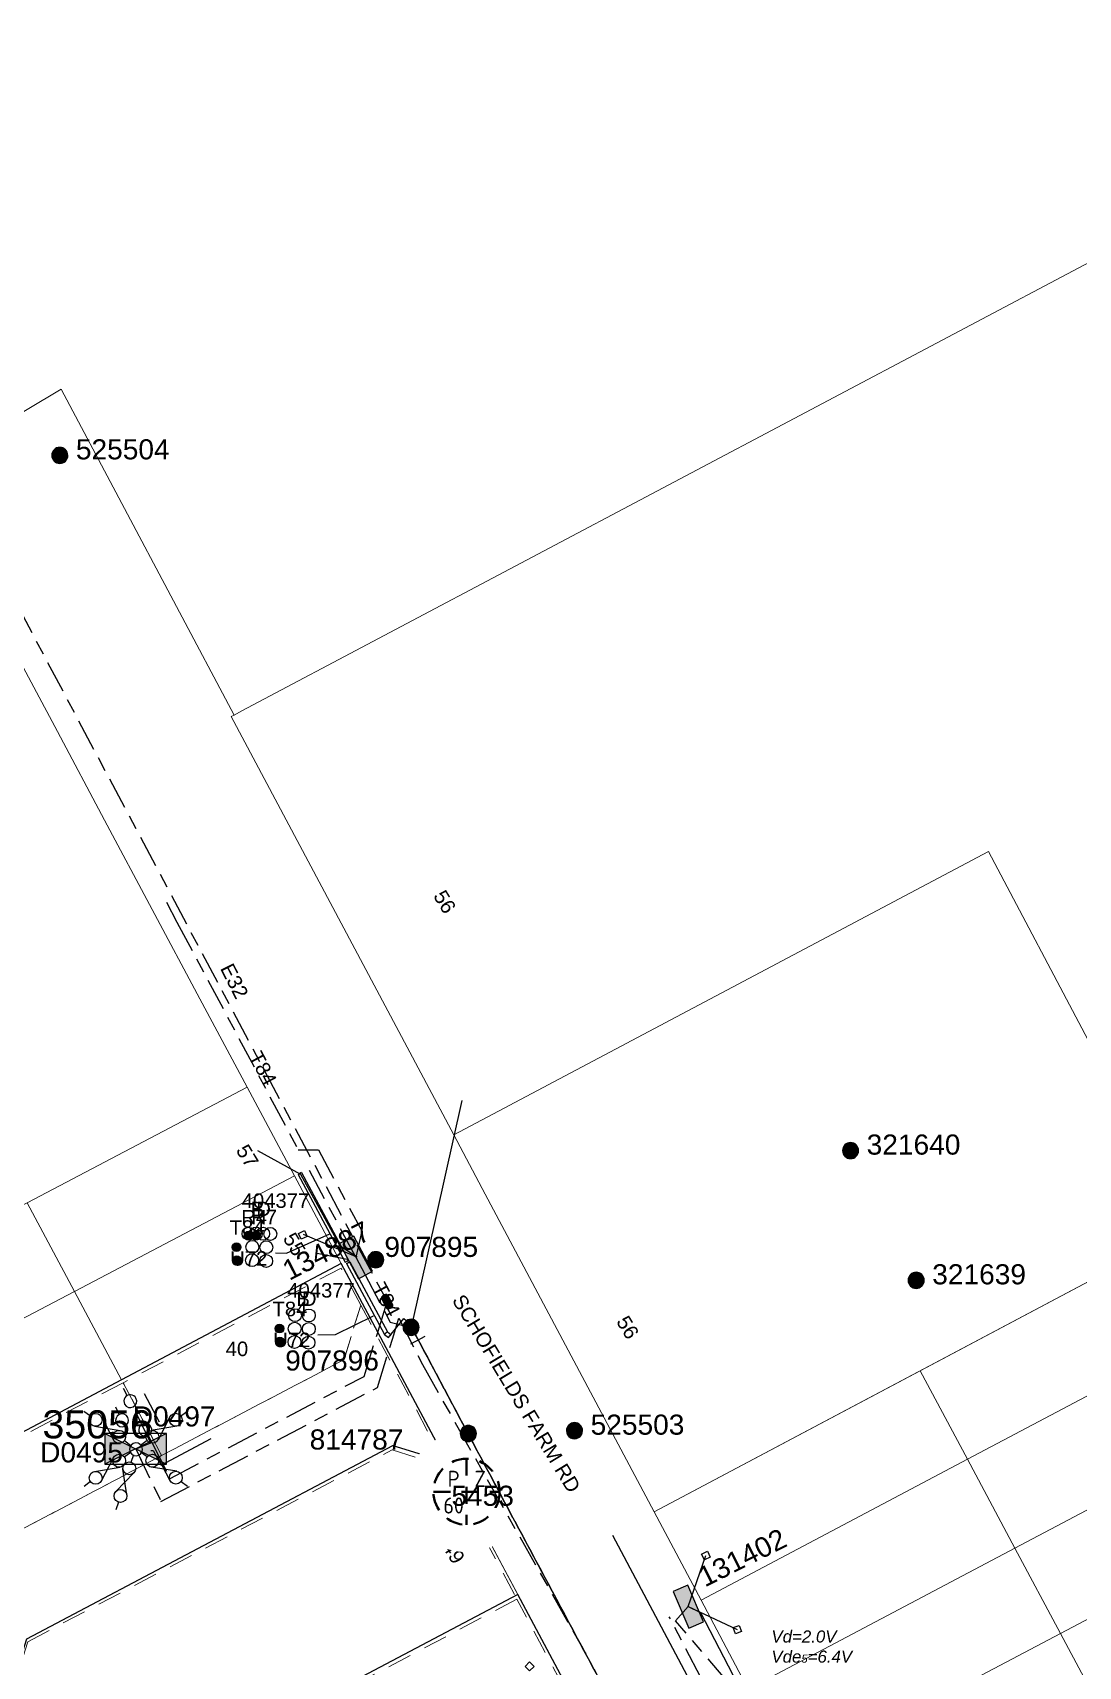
# Model space of a CAD drawing. Header units: metres. Extents: x 303173 to 305738, y 6269065 to 6269981.
# Drawn here: x 303571.1 to 303701, y 6269777.6 to 6269980.7 of the extents above; entities that cross this region are included whole.
import ezdxf
from ezdxf.enums import TextEntityAlignment as Align

# ---------------------------------------------------------------- set-up
doc = ezdxf.new("R2010")
doc.units = ezdxf.units.M
for name, pattern in [('Cable Exist OH', [1, 1, 0]), ('Cable Exist UG', [8.2, 4, -1.2, 1.8, -1.2]), ('Dash', [5, 3, -2])]:
    doc.linetypes.add(name, pattern=pattern)
doc.layers.add('_User kerb', color=7, linetype='Continuous', transparency=0.4)
for name, color, linetype, lineweight, transparency in [('Cadastre Developer_SP_EXT', 7, 'Continuous', 5, 0.7), ('Cadastre Land Parcels_SP_EXT', 7, 'Continuous', 5, 0.7), ('Cadastre Roads_SP_EXT', 7, 'Continuous', 5, 0.7)]:
    doc.layers.add(name, color=color, linetype=linetype, lineweight=lineweight, transparency=transparency)
for name, color, linetype in [('Duct_SP_EXT', 7, 'Continuous'), ('Equip_HV_EXT', 7, 'Continuous'), ('Equip_LV_EXT', 7, 'Continuous'), ('Equip_SL_EXT', 7, 'Continuous'), ('Mains_HV_EXT', 7, 'Continuous'), ('Mains_LV_EXT', 7, 'Continuous'), ('Mains_LV_SL_EXT', 7, 'Continuous'), ('Mains_SL_EXT', 7, 'Continuous'), ('Notes_LV_MISC', 7, 'Continuous'), ('Services_SP_EXT', 7, 'Continuous'), ('Sub_SP_EXT', 7, 'Continuous'), ('SupportsOH_SP_TR_HV_LV_SL_EXT', 7, 'Continuous'), ('SupportsUG_SP_LV_EXT', 7, 'Continuous'), ('Trench_SP_EXT', 7, 'Continuous')]:
    doc.layers.add(name, color=color, linetype=linetype)
doc.layers.add('Features_HIDE', color=7, linetype='Continuous', plot=False)
doc.styles.add('iecARIAL', font='arial.ttf', dxfattribs={"height": 2})
doc.styles.add('IESYMBOL1', font='isocp.shx')
doc.styles.add('POLE_LABEL', font='arial.ttf')
doc.styles.add('SLCP_LABEL', font='arial.ttf', dxfattribs={"height": 3.5})
doc.styles.get("Standard").update_dxf_attribs({"font": 'arial.ttf'})
doc.styles.add('SWITCH_LABEL', font='arial.ttf', dxfattribs={"height": 2.5})
doc.linetypes.add('Cable E UG', pattern='A,6,-0.5,["E",Standard,S=1.7,R=0,X=0.5,Y=-1],-2.9', length=9.4)

# ---------------------------------------------------------------- blocks, each defined once
blk = doc.blocks.new('SUB_PADMOUNT_EXT')
for points in [[(0, 0), (-3.84, 1.92), (-3.84, -1.92)], [(0, 0), (3.84, 1.92), (3.84, -1.92)]]:
    blk.add_hatch(color=256).paths.add_polyline_path(points)
for p, q in [((3.84, 1.92), (-3.84, -1.92)), ((-3.84, 1.92), (3.84, -1.92))]:
    blk.add_line(p, q)
blk.add_lwpolyline([(-3.84, -1.92), (3.84, -1.92), (3.84, 1.92), (-3.84, 1.92)], close=True)
for tag, height, flags, p in [('ASSET_NUM', 3.5, 8, (2, 2)), ('STREET_CODE', 0.2, 9, (1.5, 0)), ('CONSTRUCTED_VOLTAGE', 0.2, 9, (1.5, -0.2)), ('OPERATING_VOLTAGE', 0.2, 9, (1.5, -0.6)), ('ORIENTATION', 0.2, 9, (1.5, -0.8)), ('OWNED_BY', 0.2, 9, (1.5, -1)), ('OPERATED_BY', 0.2, 9, (1.5, -1.2)), ('SECONDARY_VOLTAGE', 0.2, 9, (1.5, -1.6)), ('STATE', 0.2, 9, (1.5, -1.8)), ('NO_PHASES', 0.2, 9, (1.5, -0.4)), ('MAINTAINED_BY', 0.2, 9, (1.5, -1.4)), ('PARENT', 0.2, 9, (1.5, -2)), ('SUBSTATION_TYPE', 0.2, 9, (1.5, -2.2)), ('STREETNAME', 0.2, 9, (1.5, -3)), ('SUBURB', 0.2, 9, (1.5, -3.2)), ('Z', 0.2, 1, (1.5, -3.6)), ('USAGE', 0.2, 9, (1.5, -2.4)), ('LEGEND', 0.2, 9, (1.5, -2.6)), ('LOCATION', 0.2, 9, (1.5, -2.8)), ('NOTES', 0.2, 9, (1.5, -3.4))]:
    blk.add_attdef(tag, text='', height=height, dxfattribs=dict(flags=flags)).set_placement(p, align=Align.MIDDLE_LEFT)
blk = doc.blocks.new('PILLAR_EXT')
blk.add_hatch(color=256).paths.add_polyline_path([(-2.475, 0.99), (-2.475, -0.99), (2.475, -0.99), (2.475, 0.99)])
blk.add_lwpolyline([(-2.475, -0.99), (2.475, -0.99), (2.475, 0.99), (-2.475, 0.99)], close=True)
at = {"style": 'iecARIAL', "flags": 8}
blk.add_attdef('ASSET_NUM', (1.5, 3.5), '', height=2.5, dxfattribs=at)
for tag, p, flags in [('OWNED_BY', (0, -0.2), 9), ('STATE', (0, -0.4), 9), ('SUPPORT_TYPE', (0, -0.6), 9), ('STREETNAME', (0, -1.8), 9), ('SUBURB', (0, -2), 1), ('USAGE', (0, -0.8), 9), ('LEGEND', (0, -1), 9), ('LOCATION', (0, -1.2), 9), ('NOTES', (0, -1.4), 9), ('PARENT', (0, -1.6), 9)]:
    blk.add_attdef(tag, p, '', height=0.2, dxfattribs=dict(flags=flags))
blk = doc.blocks.new('DUCT_EXT')
blk.add_circle((0, 0.8), 0.8)
at = {"flags": 1}
blk.add_attdef('Z', (0, 0), '', height=0.2, dxfattribs=at)
at = {"flags": 9}
for tag, p in [('DUCT_CODE', (0, 0)), ('XSECT_TYPE', (0, -0.2)), ('STATE', (0, -0.6)), ('FB_REFERENCE', (0, -0.4)), ('NOTES', (0, -0.8))]:
    blk.add_attdef(tag, text='', height=0.2, dxfattribs=at).set_placement(p, align=Align.MIDDLE_LEFT)
blk = doc.blocks.new('CCP_EXT')
at = {"flags": 9}
for tag, p in [('STATE', (0, -1.8)), ('NOTES', (0, -2))]:
    blk.add_attdef(tag, text='', height=0.2, dxfattribs=at).set_placement(p, align=Align.MIDDLE_LEFT)
blk.add_wipeout([(0, 0.57), (0.57, 0), (0, -0.57), (-0.57, 0)])
blk.add_lwpolyline([(-0.57, 0), (0, 0.57), (0.57, 0), (0, -0.57), (-0.57, 0)])
at = {"flags": 1}
blk.add_attdef('Z', (0, 0), '', height=0.2, dxfattribs=at)
at = {"flags": 9}
for tag, p in [('CCP_TYPE', (0, 0)), ('CONSTRUCTED_VOLTAGE', (0, -0.2)), ('OPERATING_VOLTAGE', (0, -0.6)), ('ORIENTATION', (0, -0.8)), ('OWNED_BY', (0, -1)), ('NO_PHASES', (0, -0.4)), ('USAGE', (0, -1.2)), ('LEGEND', (0, -1.4)), ('LIFE_SUPPORT', (0, -1.6))]:
    blk.add_attdef(tag, text='', height=0.2, dxfattribs=at).set_placement(p, align=Align.MIDDLE_LEFT)
blk = doc.blocks.new('HV_STJ_EXT')
h = blk.add_hatch(color=256)
edge = h.paths.add_edge_path()
edge.add_ellipse((-0.59, 0.13), major_axis=(0.226, 0.226), ratio=1, start_angle=45, end_angle=135)
edge.add_line((-0.91, 0.13), (-0.91, -0.13))
edge.add_ellipse((-0.59, -0.13), major_axis=(0.226, 0.226), ratio=1, start_angle=135, end_angle=225)
edge.add_line((-0.59, -0.45), (0.59, -0.45))
edge.add_ellipse((0.59, -0.13), major_axis=(-0.226, 0.226), ratio=1, start_angle=135, end_angle=225)
edge.add_line((0.91, -0.13), (0.91, 0.13))
edge.add_ellipse((0.59, 0.13), major_axis=(-0.226, 0.226), ratio=1, start_angle=225, end_angle=315)
edge.add_line((0.59, 0.45), (-0.59, 0.45))
blk.add_lwpolyline([(-0.91, 0.13), (-0.91, -0.13, 0.414214), (-0.59, -0.45), (0.59, -0.45, 0.414214), (0.91, -0.13), (0.91, 0.13, 0.414214), (0.59, 0.45), (-0.59, 0.45, 0.414214)], format="xyb", close=True)
for tag, flags, p in [('ORIENTATION', 9, (1.5, 0)), ('Z', 1, (1.5, -0.8)), ('USAGE', 9, (1.5, -0.2)), ('LEGEND', 9, (1.5, -0.4)), ('NOTES', 9, (1.5, -0.6))]:
    blk.add_attdef(tag, text='', height=0.2, dxfattribs=dict(flags=flags)).set_placement(p, align=Align.MIDDLE_LEFT)
blk = doc.blocks.new('LV_UG_DFUSE_CLOSED_EXT')
for points in [[(1, 0), (0, 0)], [(5.04, 0.73), (2.16, -0.72)], [(5.05, -0.71), (2.16, 0.72)], [(6.2, 0.01), (7.2, 0.01)]]:
    blk.add_lwpolyline(points)
for centre in [(1.8, 0), (5.4, 0.01)]:
    blk.add_circle(centre, 0.8)
at = {"flags": 9}
for tag, p in [('ACTUAL_STATUS', (0, 0)), ('CONSTRUCTED_VOLTAGE', (0, -0.2)), ('OPERATING_VOLTAGE', (0, -0.6)), ('ORIENTATION', (0, -0.8)), ('STATE', (0, -1)), ('SWITCH_TYPE', (0, -1.2)), ('NO_PHASES', (0, -0.4)), ('USAGE', (0, -1.4)), ('NOTES', (0, -1.6))]:
    blk.add_attdef(tag, text='', height=0.2, dxfattribs=at).set_placement(p, align=Align.MIDDLE_LEFT)
at = {"flags": 1}
blk.add_attdef('Z', (0, 0), '', height=0.2, dxfattribs=at)
blk = doc.blocks.new('SWG_HOLEC_SU_EXT')
blk.add_line((1.8, -2), (5.8, -2))
for points in [[(1, 0), (0, 0)], [(6.6, 0), (7.6, 0)]]:
    blk.add_lwpolyline(points)
for points in [[(1.8, -0.8, 1), (1.8, 0.8, 1)], [(5.8, -0.8, 1), (5.8, 0.8, 1)]]:
    blk.add_lwpolyline(points, format="xyb", close=True)
at = {"style": 'SWITCH_LABEL', "flags": 8}
blk.add_attdef('ASSET_NUM', text='', height=2.5, rotation=179.9544, dxfattribs=at).set_placement((-2.4, 0), align=Align.MIDDLE_LEFT)
at = {"flags": 1}
blk.add_attdef('Z', (0, 0), '', height=0.2, dxfattribs=at)
at = {"flags": 9}
for tag, p in [('ACTUAL_STATUS', (0, -0.4)), ('CONSTRUCTED_VOLTAGE', (0, -0.6)), ('OPERATING_VOLTAGE', (0, -1)), ('ORIENTATION', (0, -1.2)), ('OWNED_BY', (0, -1.4)), ('STATE', (0, -1.8)), ('SWITCH_TYPE', (0, -2)), ('NO_PHASES', (0, -0.8)), ('PARENT', (0, -1.6)), ('STREETNAME', (0, -2.6)), ('SUBURB', (0, -2.8)), ('USAGE', (0, -2.2)), ('LOCATION', (0, -2.4)), ('NOTES', (0, -3))]:
    blk.add_attdef(tag, text='', height=0.2, dxfattribs=at).set_placement(p, align=Align.MIDDLE_LEFT)
at = {"style": 'SWITCH_LABEL', "flags": 9}
blk.add_attdef('STREET_CODE', text='', height=0.2, dxfattribs=at).set_placement((0, -0.2), align=Align.MIDDLE_LEFT)
blk = doc.blocks.new('End Shackle_EXT')
at = {"flags": 9}
for tag, p in [('USAGE', (0, -1.4)), ('NOTES', (0, -1.6))]:
    blk.add_attdef(tag, text='', height=0.2, dxfattribs=at).set_placement(p, align=Align.MIDDLE_LEFT)
blk.add_wipeout([(0, 0.25), (1.81, 0.25), (1.82, -0.25), (0, -0.25)])
blk.add_line((1.81, -1), (1.81, 1))
at = {"flags": 1}
blk.add_attdef('Z', (0, 0), '', height=0.2, dxfattribs=at)
at = {"flags": 9}
for tag, p in [('CONNECTOR_TYPE', (0, 0)), ('CONSTRUCTED_VOLTAGE', (0, -0.2)), ('OPERATING_VOLTAGE', (0, -0.6)), ('ORIENTATION', (0, -0.8)), ('OWNED_BY', (0, -1)), ('STATE', (0, -1.2)), ('NO_PHASES', (0, -0.4))]:
    blk.add_attdef(tag, text='', height=0.2, dxfattribs=at).set_placement(p, align=Align.MIDDLE_LEFT)
blk = doc.blocks.new('CABLE_LARGE_EXT')
h = blk.add_hatch(color=256)
edge = h.paths.add_edge_path()
edge.add_arc((0, 0.55), 0.55, 0, 360)
blk.add_circle((0, 0.55), 0.55)
at = {"flags": 1}
blk.add_attdef('Z', (0, 0), '', height=0.2, dxfattribs=at)
at = {"flags": 9}
for tag, p in [('COND_CODE', (0, 0)), ('STATE', (0, -0.4)), ('XSECT_SIZE', (0, -0.6)), ('FB_REFERENCE', (0, -0.2)), ('NOTES', (0, -0.8))]:
    blk.add_attdef(tag, text='', height=0.2, dxfattribs=at).set_placement(p, align=Align.MIDDLE_LEFT)
blk = doc.blocks.new('SLCP_ZELL_EXT')
blk.add_wipeout([(-0.24, 7.5), (-0.71, 7.47), (-1.17, 7.41), (-1.64, 7.32), (-2.09, 7.21), (-2.54, 7.06), (-2.98, 6.89), (-3.41, 6.69), (-3.82, 6.46), (-4.22, 6.21), (-4.6, 5.93), (-4.96, 5.63), (-5.31, 5.31), (-5.63, 4.96), (-5.93, 4.6), (-6.21, 4.22), (-6.46, 3.82), (-6.69, 3.41), (-6.89, 2.98), (-7.06, 2.54), (-7.21, 2.09), (-7.32, 1.64), (-7.41, 1.17), (-7.47, 0.71), (-7.5, 0.24), (-7.5, -0.24), (-7.47, -0.71), (-7.41, -1.17), (-7.32, -1.64), (-7.21, -2.09), (-7.06, -2.54), (-6.89, -2.98), (-6.69, -3.41), (-6.46, -3.82), (-6.21, -4.22), (-5.93, -4.6), (-5.63, -4.96), (-5.31, -5.31), (-4.96, -5.63), (-4.6, -5.93), (-4.22, -6.21), (-3.82, -6.46), (-3.41, -6.69), (-2.98, -6.89), (-2.54, -7.06), (-2.09, -7.21), (-1.64, -7.32), (-1.17, -7.41), (-0.71, -7.47), (-0.24, -7.5), (0.24, -7.5), (0.71, -7.47), (1.17, -7.41), (1.64, -7.32), (2.09, -7.21), (2.54, -7.06), (2.98, -6.89), (3.41, -6.69), (3.82, -6.46), (4.22, -6.21), (4.6, -5.93), (4.96, -5.63), (5.31, -5.31), (5.63, -4.96), (5.93, -4.6), (6.21, -4.22), (6.46, -3.82), (6.69, -3.41), (6.89, -2.98), (7.06, -2.54), (7.21, -2.09), (7.32, -1.64), (7.41, -1.17), (7.47, -0.71), (7.5, -0.24), (7.5, 0.24), (7.47, 0.71), (7.41, 1.17), (7.32, 1.64), (7.21, 2.09), (7.06, 2.54), (6.89, 2.98), (6.69, 3.41), (6.46, 3.82), (6.21, 4.22), (5.93, 4.6), (5.63, 4.96), (5.31, 5.31), (4.96, 5.63), (4.6, 5.93), (4.22, 6.21), (3.82, 6.46), (3.41, 6.69), (2.98, 6.89), (2.54, 7.06), (2.09, 7.21), (1.64, 7.32), (1.17, 7.41), (0.71, 7.47), (0.24, 7.5)])
at = {"linetype": 'Dash', "lineweight": 40, "ltscale": 0.7}
for p, q in [((0, 4.11), (0, -4.11)), ((-4.11, 0), (4.11, 0))]:
    blk.add_line(p, q, dxfattribs=at)
blk.add_circle((0, 0), 4.11, dxfattribs=at)
at = {"lineweight": 40, "style": 'IESYMBOL1'}
for s, p in [('P', (-1.6, 0)), ('Z', (1.7, 0)), ('60', (-1.61, -3.31))]:
    blk.add_text(s, height=2, dxfattribs=at).set_placement(p, align=Align.BOTTOM_CENTER)
at = {"style": 'SLCP_LABEL'}
for tag, height, flags, p in [('ASSET_NUM', 2.5, 8, (2, 2)), ('STREET_CODE', 0.2, 9, (0, -0.2))]:
    blk.add_attdef(tag, text='', height=height, dxfattribs=dict(at, flags=flags)).set_placement(p, align=Align.MIDDLE_LEFT)
at = {"flags": 1}
blk.add_attdef('Z', (0, 0), '', height=0.2, dxfattribs=at)
at = {"flags": 9}
for tag, p in [('CONSTRUCTED_VOLTAGE', (0, -0.4)), ('CONTROL_TYPE', (0, -0.6)), ('OPERATING_VOLTAGE', (0, -1)), ('ORIENTATION', (0, -1.2)), ('OWNED_BY', (0, -1.4)), ('STATE', (0, -2)), ('NO_PHASES', (0, -0.8)), ('USAGE', (0, -1.6)), ('LOCATION', (0, -1.8)), ('NOTES', (0, -2.2))]:
    blk.add_attdef(tag, text='', height=0.2, dxfattribs=at).set_placement(p, align=Align.MIDDLE_LEFT)
blk = doc.blocks.new('POLE_EXT')
blk.add_hatch(color=256).paths.add_polyline_path([(-1, 0, 1), (1, 0, 1)])
blk.add_lwpolyline([(-1, 0, 1), (1, 0, 1)], format="xyb", close=True)
for tag, height, flags, p in [('pNumber', 2.5, 8, (-17.84, 2.07)), ('OWNED_BY', 0.2, 9, (1.35, -0.4)), ('SPECIAL_USE', 0.2, 9, (1.35, -0.8)), ('STATE', 0.2, 9, (1.35, -1)), ('cLV', 0.2, 9, (1.35, -1.4)), ('hDepth', 0.2, 9, (1.35, -1.6)), ('hDia', 0.2, 9, (1.35, -1.8)), ('cHV', 0.2, 9, (1.35, -2)), ('PARENT', 0.2, 9, (1.35, -0.6)), ('USAGE', 0.2, 9, (1.35, -1.2)), ('cLinedev', 0.2, 9, (1.35, -3.4)), ('pExisting', 0.2, 9, (1.35, -3.8)), ('LBRACKET', 0.2, 9, (1.35, -2.2)), ('LExisting', 0.2, 9, (1.35, -2.4)), ('LANTNUMBER', 0.2, 9, (1.35, -2.6)), ('LOther', 0.2, 9, (1.35, -2.8)), ('LRemove', 0.2, 9, (1.35, -3)), ('LEGEND', 0.2, 9, (1.35, -3.2)), ('LOCATION', 0.2, 9, (1.35, -3.6)), ('PFNUMBER', 0.2, 9, (1.35, -4)), ('pFooting', 0.2, 9, (1.35, -4.4)), ('pNew', 0.2, 9, (1.35, -4.6)), ('pRelocate', 0.2, 9, (1.35, -5)), ('pRemove', 0.2, 9, (1.35, -5.2)), ('pReplace', 0.2, 9, (1.35, -5.4)), ('pStay', 0.2, 9, (1.35, -5.6)), ('pType', 0.2, 9, (1.35, -5.8)), ('cspan', 0.2, 9, (1.35, -6)), ('NEWPFNUMBER', 0.2, 9, (1.35, -4.2)), ('STREETNAME', 0.2, 9, (1.35, -6.2)), ('SUBURB', 0.2, 9, (1.35, -6.4)), ('OPERATED_BY', 0.2, 9, (1.36, -7.01)), ('NOTES', 0.2, 9, (1.35, -6.6)), ('MAINTAINED_BY', 0.2, 9, (1.36, -6.81))]:
    blk.add_attdef(tag, text='', height=height, dxfattribs=dict(flags=flags)).set_placement(p, align=Align.MIDDLE_LEFT)
at = {"style": 'POLE_LABEL'}
for tag, height, flags, p in [('ASSET_NUM', 2.5, 8, (2, 2)), ('STRUCTURE_PLANT_NUMBER', 0.2, 9, (1.35, 0.03)), ('STREET_CODE', 0.2, 9, (1.35, -0.2))]:
    blk.add_attdef(tag, text='', height=height, dxfattribs=dict(at, flags=flags)).set_placement(p, align=Align.MIDDLE_LEFT)
at = {"flags": 1}
blk.add_attdef('Z', (1.35, -7.33), '', height=0.2, dxfattribs=at)

msp = doc.modelspace()

# ---------------------------------------------------------------- linework, layer by layer
at = {"layer": 'Cadastre Developer_SP_EXT', "linetype": 'Dash'}
for points in [[(303609.76, 6269815.7), (303611.84, 6269822.46), (303609.39, 6269827.09), (303582.32, 6269812.83), (303587.09, 6269803.76), (303609.76, 6269815.7)], [(303568.36, 6269773.88), (303570.44, 6269780.62), (303615.73, 6269804.47), (303622.5, 6269802.39), (303611.84, 6269822.46), (303609.76, 6269815.7), (303587.09, 6269803.76), (303564.46, 6269791.84), (303557.72, 6269793.92), (303568.36, 6269773.88)], [(303587.09, 6269803.76), (303582.32, 6269812.83), (303555.25, 6269798.58), (303557.72, 6269793.92), (303564.46, 6269791.84), (303587.09, 6269803.76)]]:
    msp.add_lwpolyline(points, close=True, dxfattribs=at)
at = {"layer": 'Cadastre Land Parcels_SP_EXT', "linetype": 'Continuous'}
for points in [[(303808.61, 6269881.76), (303774.58, 6269946.2), (303756.29, 6269980.7), (303597.04, 6269896.37), (303596.09, 6269895.85), (303595.74, 6269895.65), (303623.39, 6269843.64), (303689.85, 6269878.9), (303714.65, 6269831.95), (303808.61, 6269881.76)], [(303714.65, 6269831.95), (303689.85, 6269878.9), (303623.39, 6269843.64), (303627.3, 6269836.29), (303648.3, 6269796.78), (303714.65, 6269831.95)], [(303603.59, 6269838.54), (303597.72, 6269849.56), (303570.39, 6269835.2), (303576.25, 6269824.16), (303603.59, 6269838.54)], [(303609.39, 6269827.66), (303603.59, 6269838.54), (303576.25, 6269824.16), (303582.1, 6269813.2), (303609.39, 6269827.66)], [(303576.25, 6269824.16), (303570.39, 6269835.2), (303543.25, 6269820.97), (303549.11, 6269809.94), (303576.25, 6269824.16)], [(303720.45, 6269820.84), (303714.65, 6269831.95), (303681.39, 6269814.32), (303687.27, 6269803.3), (303720.45, 6269820.84)], [(303582.1, 6269813.2), (303576.25, 6269824.16), (303549.11, 6269809.94), (303555.01, 6269798.85), (303582.1, 6269813.2)], [(303726.34, 6269809.8), (303721.67, 6269818.56), (303720.45, 6269820.84), (303687.27, 6269803.3), (303693.15, 6269792.25), (303726.34, 6269809.8)], [(303687.27, 6269803.3), (303681.39, 6269814.32), (303648.3, 6269796.78), (303654.14, 6269785.79), (303687.27, 6269803.3)], [(303731.99, 6269799.19), (303726.34, 6269809.8), (303693.15, 6269792.25), (303698.8, 6269781.65), (303731.99, 6269799.19)], [(303631.35, 6269786.49), (303622.58, 6269802.94), (303615.84, 6269805.03), (303570.33, 6269780.98), (303568.22, 6269774.23), (303575.57, 6269760.39), (303576.26, 6269759.07), (303576.96, 6269757.75), (303631.35, 6269786.49)], [(303693.15, 6269792.25), (303687.27, 6269803.3), (303654.14, 6269785.79), (303660.01, 6269774.74), (303693.15, 6269792.25)], [(303737.87, 6269788.15), (303731.99, 6269799.19), (303698.8, 6269781.65), (303704.68, 6269770.61), (303737.87, 6269788.15)], [(303698.8, 6269781.65), (303693.15, 6269792.25), (303660.01, 6269774.74), (303665.65, 6269764.13), (303698.8, 6269781.65)], [(303704.68, 6269770.61), (303698.8, 6269781.65), (303665.65, 6269764.13), (303671.53, 6269753.08), (303704.68, 6269770.61)]]:
    msp.add_lwpolyline(points, close=True, dxfattribs=at)
at = {"layer": 'Duct_SP_EXT'}
for p, q in [((303604.06, 6269838.72), (303604.27, 6269838.84)), ((303604.48, 6269838.95), (303604.27, 6269838.84)), ((303609.23, 6269829.07), (303609.44, 6269829.18)), ((303609.23, 6269829.07), (303609.91, 6269827.81)), ((303609.65, 6269829.3), (303609.44, 6269829.18)), ((303609.65, 6269829.3), (303610.33, 6269828.04)), ((303609.91, 6269827.81), (303610.12, 6269827.92)), ((303610.06, 6269827.64), (303610.27, 6269827.75)), ((303610.06, 6269827.64), (303614.78, 6269818.83)), ((303610.33, 6269828.04), (303610.12, 6269827.92)), ((303610.48, 6269827.87), (303610.27, 6269827.75)), ((303610.48, 6269827.87), (303615.15, 6269819.15)), ((303614.78, 6269818.83), (303614.96, 6269818.99)), ((303614.78, 6269818.83), (303615.3, 6269818.45)), ((303615.15, 6269819.15), (303614.96, 6269818.99)), ((303615.15, 6269819.15), (303615.58, 6269818.84)), ((303615.3, 6269818.45), (303615.44, 6269818.65)), ((303615.58, 6269818.84), (303615.44, 6269818.65))]:
    msp.add_line(p, q, dxfattribs=at)
for points in [[(303601.24, 6269828.96), (303602.63, 6269828.92), (303607.99, 6269831.32)], [(303606.51, 6269818.79), (303608.71, 6269818.81), (303613.44, 6269821.15)]]:
    msp.add_lwpolyline(points, dxfattribs=at)
at = {"layer": 'Features_HIDE', "linetype": 'Continuous'}
msp.add_lwpolyline([(303609.39, 6269827.66), (303582.1, 6269813.2), (303555.01, 6269798.85), (303540.85, 6269791.34), (303512.6, 6269776.38), (303484.35, 6269761.41), (303470.18, 6269753.9), (303430.83, 6269733.05), (303449.52, 6269698.43), (303482.33, 6269635.59), (303661.49, 6269729.99), (303631.35, 6269786.49), (303576.96, 6269757.75), (303576.26, 6269759.07), (303575.57, 6269760.39), (303568.22, 6269774.23), (303570.33, 6269780.98), (303615.84, 6269805.03), (303622.58, 6269802.94), (303609.39, 6269827.66)], close=True, dxfattribs=at)
at = {"layer": 'Mains_HV_EXT', "linetype": 'Cable Exist UG'}
msp.add_lwpolyline([(303583.87, 6269804.6), (303585.89, 6269805.39), (303588.14, 6269800.92), (303588.14, 6269800.92), (303612.26, 6269813.62), (303613.86, 6269818.82), (303615.12, 6269822.9)], dxfattribs=at)
at = {"layer": 'Mains_HV_EXT', "linetype": 'Cable E UG'}
for points in [[(303589.44, 6269803.87), (303593.25, 6269805.87)], [(303585.73, 6269804.41), (303586.03, 6269804.38), (303587.02, 6269802.59), (303587.02, 6269802.59), (303589.44, 6269803.87)]]:
    msp.add_lwpolyline(points, dxfattribs=at)
at = {"layer": 'Services_SP_EXT'}
msp.add_lwpolyline([(303624.4, 6269847.91), (303618.09, 6269819.71)], dxfattribs=at)
at = {"layer": 'Trench_SP_EXT', "linetype": 'Cable Exist UG'}
for points in [[(303610.13, 6269828.13), (303605.78, 6269829.03)], [(303615.44, 6269818.65), (303617.21, 6269820.82), (303617.49, 6269820.56)]]:
    msp.add_lwpolyline(points, dxfattribs=at)

# ---------------------------------------------------------------- block references
at = {"layer": 'Duct_SP_EXT'}
for name, p in [('DUCT_EXT', (303597.89, 6269830.56)), ('CABLE_LARGE_EXT', (303597.89, 6269830.56)), ('DUCT_EXT', (303598.8, 6269830.57)), ('CABLE_LARGE_EXT', (303598.8, 6269830.57)), ('DUCT_EXT', (303599.7, 6269830.55)), ('DUCT_EXT', (303600.6, 6269830.53)), ('CABLE_LARGE_EXT', (303596.4, 6269829.13)), ('DUCT_EXT', (303598.36, 6269828.92)), ('DUCT_EXT', (303600.11, 6269828.88)), ('CABLE_LARGE_EXT', (303596.44, 6269827.5)), ('DUCT_EXT', (303598.33, 6269827.26)), ('DUCT_EXT', (303600.08, 6269827.16)), ('DUCT_EXT', (303603.66, 6269820.42)), ('DUCT_EXT', (303605.38, 6269820.39)), ('CABLE_LARGE_EXT', (303601.73, 6269819.01)), ('DUCT_EXT', (303603.63, 6269818.74)), ('DUCT_EXT', (303605.38, 6269818.71)), ('CABLE_LARGE_EXT', (303601.78, 6269817.39)), ('DUCT_EXT', (303603.6, 6269817.09)), ('DUCT_EXT', (303605.34, 6269817.01))]:
    msp.add_blockref(name, p, dxfattribs=at)
at = {"layer": 'Equip_HV_EXT', "rotation": 117.9624309586152}
msp.add_blockref('HV_STJ_EXT', (303615.12, 6269822.9), dxfattribs=at)
at = {"layer": 'Equip_HV_EXT'}
ref = msp.add_blockref('SWG_HOLEC_SU_EXT', (303585.89, 6269805.39), dxfattribs=dict(at, rotation=117.707550646005))
ref.add_attrib('ASSET_NUM', 'D0497', dxfattribs={"layer": '0', "height": 2.5, "style": 'SWITCH_LABEL'}).set_placement((303583.5, 6269806.64), align=Align.BOTTOM_LEFT)
ref = msp.add_blockref('SWG_HOLEC_SU_EXT', (303584.68, 6269802.92), dxfattribs=dict(at, rotation=115.6074957328178))
ref.add_attrib('ASSET_NUM', 'D0495', dxfattribs={"layer": '0', "height": 2.5, "style": 'SWITCH_LABEL'}).set_placement((303582.28, 6269804.17), align=Align.MIDDLE_RIGHT)
at = {"layer": 'Equip_LV_EXT'}
for p, rotation in [((303583.27, 6269805.04), 143.9999999512901), ((303584.47, 6269805.04), 36.00000004871014), ((303583.26, 6269804.18), 216.0000000487103), ((303583.63, 6269803.89), 252.0000000209866), ((303584.48, 6269804.18), 323.9999999512898)]:
    msp.add_blockref('LV_UG_DFUSE_CLOSED_EXT', p, dxfattribs=dict(at, rotation=rotation))
at = {"layer": 'Sub_SP_EXT'}
ref = msp.add_blockref('SUB_PADMOUNT_EXT', (303583.87, 6269804.6), dxfattribs=at)
ref.add_attrib('ASSET_NUM', '35056', dxfattribs={"layer": '0', "height": 3.5}).set_placement((303585.87, 6269804.85), align=Align.BOTTOM_RIGHT)
at = {"layer": 'SupportsOH_SP_TR_HV_LV_SL_EXT'}
ref = msp.add_blockref('POLE_EXT', (303574.43, 6269928.14), dxfattribs=dict(at, rotation=0.02671074673490637))
ref.add_attrib('ASSET_NUM', '525504', dxfattribs={"layer": '0', "height": 2.5, "rotation": 0.013, "style": 'POLE_LABEL'}).set_placement((303576.43, 6269928.89), align=Align.MIDDLE_LEFT)
ref = msp.add_blockref('POLE_EXT', (303672.72, 6269841.69), dxfattribs=at)
ref.add_attrib('ASSET_NUM', '321640', dxfattribs={"layer": '0', "height": 2.5, "style": 'POLE_LABEL'}).set_placement((303674.72, 6269842.44), align=Align.MIDDLE_LEFT)
ref = msp.add_blockref('POLE_EXT', (303613.7, 6269828.12), dxfattribs=at)
ref.add_attrib('ASSET_NUM', '907895', dxfattribs={"layer": '0', "height": 2.5, "style": 'POLE_LABEL'}).set_placement((303626.43, 6269829.72), align=Align.MIDDLE_RIGHT)
ref = msp.add_blockref('POLE_EXT', (303680.87, 6269825.56), dxfattribs=at)
ref.add_attrib('ASSET_NUM', '321639', dxfattribs={"layer": '0', "height": 2.5, "style": 'POLE_LABEL'}).set_placement((303682.87, 6269826.31), align=Align.MIDDLE_LEFT)
ref = msp.add_blockref('POLE_EXT', (303638.41, 6269806.86), dxfattribs=dict(at, rotation=0.04051630122710034))
ref.add_attrib('ASSET_NUM', '525503', dxfattribs={"layer": '0', "height": 2.5, "rotation": 0.0298, "style": 'POLE_LABEL'}).set_placement((303640.41, 6269807.61), align=Align.MIDDLE_LEFT)
at = {"layer": 'SupportsUG_SP_LV_EXT'}
ref = msp.add_blockref('PILLAR_EXT', (303611.25, 6269828.41), dxfattribs=dict(at, rotation=118.0583500665272))
ref.add_attrib('ASSET_NUM', '134887', dxfattribs={"layer": '0', "height": 2.5, "rotation": 27.1727, "style": 'iecARIAL'}).set_placement((303612.75, 6269831.91), align=Align.MIDDLE_RIGHT)
ref = msp.add_blockref('PILLAR_EXT', (303652.55, 6269784.98), dxfattribs=dict(at, rotation=292.921688114076))
ref.add_attrib('ASSET_NUM', '131402', dxfattribs={"layer": '0', "height": 2.5, "rotation": 26.6076, "style": 'iecARIAL'}).set_placement((303654.05, 6269788.48), align=Align.MIDDLE_LEFT)

# ---------------------------------------------------------------- texts
at = {"layer": 'Cadastre Developer_SP_EXT'}
msp.add_text('40', height=1.8, dxfattribs=at).set_placement((303595.05, 6269816.14))
at = {"layer": 'Cadastre Land Parcels_SP_EXT'}
for s, rotation, p in [('56', 301.1659, (303620.79, 6269873.36)), ('57', 301.233, (303596.26, 6269841.74)), ('55', 301.2334, (303602.1, 6269830.78)), ('56', 301.1658, (303643.53, 6269820.44)), ('49', 301.2592, (303621.89, 6269792.5))]:
    msp.add_text(s, height=1.8, rotation=rotation, dxfattribs=at).set_placement(p)
at = {"layer": 'Cadastre Roads_SP_EXT'}
msp.add_text('SCHOFIELDS FARM RD', height=1.8, rotation=301.1658, dxfattribs=at).set_placement((303623.12, 6269823.09))
at = {"layer": 'Duct_SP_EXT'}
for s, p in [('404377', (303597.04, 6269834.57)), ('R4', (303596.98, 6269832.51)), ('B', (303598.16, 6269833.52)), ('R7', (303598.22, 6269832.54)), ('D', (303598.85, 6269833.54)), ('T84', (303595.54, 6269831.22)), ('U72', (303595.61, 6269827.38)), ('404377', (303602.71, 6269823.42)), ('B', (303603.84, 6269822.36)), ('D', (303604.53, 6269822.37)), ('T84', (303600.87, 6269821.1)), ('U72', (303600.96, 6269817.25))]:
    msp.add_text(s, height=1.8, dxfattribs=at).set_placement(p)
at = {"layer": 'Features_HIDE'}
for s, rotation, p in [('E32', 296.9363, (303594.32, 6269864.36)), ('E32', 296.9363, (303594.32, 6269864.36)), ('T84', 298.056, (303597.87, 6269853.41))]:
    msp.add_text(s, height=1.8, rotation=rotation, dxfattribs=at).set_placement(p)
at = {"layer": 'Notes_LV_MISC', "color": 7, "insert": (303662.88, 6269782.02), "char_height": 1.5, "attachment_point": 1}
msp.add_mtext_dynamic_manual_height_columns('{\\fArial|b0|i1|c0|p34;\\C5;Vd=2.0V\\C7;\\PVde\\H0.66667x;5\\H1.5x;=6.4V}', width=10.7768, gutter_width=4, heights=[0], dxfattribs=at)

# ---------------------------------------------------------------- next in the draw order: block references
at = {"layer": 'Services_SP_EXT'}
for p, rotation in [((303604.64, 6269831.2), 340.0583500008137), ((303654.75, 6269791.34), 250.9216880935629), ((303658.64, 6269782.13), 154.9216880016253)]:
    msp.add_blockref('CCP_EXT', p, dxfattribs=dict(at, rotation=rotation))
msp.add_blockref('CCP_EXT', (303632.83, 6269777.55), dxfattribs=at)

# ---------------------------------------------------------------- next in the draw order: linework, layer by layer
at = {"layer": '_User kerb', "transparency": 33554585}
msp.add_lwpolyline([(303643.13, 6269793.87), (303684.39, 6269716.12, 0.413277), (303696.47, 6269712.4), (303755.8, 6269743.64, 0.415151), (303759.54, 6269755.76), (303718.29, 6269833.47)], format="xyb", dxfattribs=at)
at = {"layer": 'Cadastre Developer_SP_EXT', "linetype": 'Dash'}
msp.add_lwpolyline([(303631.25, 6269785.9), (303577.09, 6269757.39), (303577.09, 6269757.39, 0.00098), (303576.37, 6269758.78), (303576.37, 6269758.78, 0.001085), (303575.56, 6269760.31), (303575.56, 6269760.31), (303568.36, 6269773.88), (303570.44, 6269780.62), (303615.73, 6269804.47), (303622.5, 6269802.39)], format="xyb", close=True, dxfattribs=at)
msp.add_lwpolyline([(303631.25, 6269785.9), (303604.18, 6269771.65), (303610.04, 6269760.61), (303637.11, 6269774.86), (303631.25, 6269785.9)], close=True, dxfattribs=at)
at = {"layer": 'Cadastre Roads_SP_EXT', "linetype": 'Continuous'}
for points in [[(303660.01, 6269774.74), (303654.14, 6269785.79), (303648.3, 6269796.78), (303627.3, 6269836.29), (303623.39, 6269843.64), (303595.74, 6269895.65), (303596.09, 6269895.85), (303574.59, 6269936.38), (303557.03, 6269925.88)], [(303568.25, 6269904.84), (303574.13, 6269893.82), (303580, 6269882.8), (303585.92, 6269871.69), (303591.84, 6269860.58), (303597.72, 6269849.56), (303603.59, 6269838.54), (303609.39, 6269827.66), (303661.49, 6269729.99)]]:
    msp.add_lwpolyline(points, dxfattribs=at)
at = {"layer": 'Duct_SP_EXT'}
for p, q in [((303604.06, 6269838.72), (303609.23, 6269829.07)), ((303604.48, 6269838.95), (303609.65, 6269829.3))]:
    msp.add_line(p, q, dxfattribs=at)
at = {"layer": 'Mains_HV_EXT', "linetype": 'Cable Exist UG'}
msp.add_lwpolyline([(303519.98, 6269939.13), (303529.69, 6269920.94), (303529.69, 6269920.94), (303549.76, 6269931.49), (303558.98, 6269928.51), (303565.23, 6269916.88), (303565.23, 6269916.88), (303615.12, 6269822.9)], dxfattribs=at)
at = {"layer": 'Mains_LV_EXT', "linetype": 'Cable Exist UG'}
for points in [[(303587.69, 6269872.6), (303588.99, 6269870.11), (303588.99, 6269870.11), (303604.07, 6269841.79), (303606.57, 6269841.78), (303606.57, 6269841.78), (303611.96, 6269831.7), (303611.22, 6269828.45)], [(303675.69, 6269741.14), (303673.71, 6269744.71), (303673.71, 6269744.71), (303664.92, 6269761.26), (303657.6, 6269775.45), (303657.6, 6269775.45), (303650.98, 6269783.2), (303652.55, 6269784.98)]]:
    msp.add_lwpolyline(points, dxfattribs=at)
at = {"layer": 'Mains_LV_SL_EXT', "linetype": 'Cable Exist UG'}
for points in [[(303611.22, 6269828.45), (303605.32, 6269839.46)], [(303661.67, 6269761.64), (303650.18, 6269783.73)]]:
    msp.add_lwpolyline(points, dxfattribs=at)
at = {"layer": 'Services_SP_EXT'}
for points in [[(303611.39, 6269828.42), (303609.3, 6269829.81), (303604.4, 6269838.73), (303599.05, 6269841.66)], [(303611.28, 6269828.48), (303604.71, 6269831.24)], [(303652.55, 6269784.98), (303654.75, 6269791.34)], [(303652.55, 6269784.98), (303658.64, 6269782.13)], [(303652.55, 6269784.98), (303654.07, 6269784.24), (303654.07, 6269784.24), (303659.25, 6269774.28), (303663.87, 6269772.37)]]:
    msp.add_lwpolyline(points, dxfattribs=at)

# ---------------------------------------------------------------- next in the draw order: block references
at = {"layer": 'Equip_SL_EXT'}
ref = msp.add_blockref('SLCP_ZELL_EXT', (303624.99, 6269799.27), dxfattribs=at)
ref.add_attrib('ASSET_NUM', '5453', dxfattribs={"layer": '0', "height": 2.5, "style": 'SLCP_LABEL'}).set_placement((303626.99, 6269800.02), align=Align.TOP_CENTER)
at = {"layer": 'Mains_SL_EXT', "rotation": 298.5522481752552}
msp.add_blockref('End Shackle_EXT', (303618.09, 6269819.71), dxfattribs=at)

# ---------------------------------------------------------------- next in the draw order: linework, layer by layer
at = {"layer": 'Mains_HV_EXT', "linetype": 'Cable Exist UG'}
msp.add_lwpolyline([(303583.87, 6269804.6), (303587, 6269798.06), (303587, 6269798.06), (303613.92, 6269812.24), (303615.77, 6269818.23), (303616.58, 6269820.86), (303619.5, 6269815.08), (303619.5, 6269815.08), (303639.81, 6269779.1)], dxfattribs=at)
at = {"layer": 'Mains_LV_EXT', "linetype": 'Cable Exist UG'}
msp.add_lwpolyline([(303611.22, 6269828.45), (303612.35, 6269826.31), (303612.35, 6269826.31), (303615.5, 6269820.36), (303618.09, 6269819.71)], dxfattribs=at)
at = {"layer": 'Mains_LV_EXT', "linetype": 'Cable Exist OH'}
for points in [[(303628.9, 6269799.5), (303618.12, 6269819.77)], [(303646.84, 6269765.95), (303628.9, 6269799.5)]]:
    msp.add_lwpolyline(points, dxfattribs=at)
at = {"layer": 'Mains_SL_EXT', "linetype": 'Cable Exist OH'}
for points in [[(303618.14, 6269819.74), (303628.9, 6269799.5)], [(303628.9, 6269799.5), (303646.84, 6269765.95), (303663.4, 6269734.15)]]:
    msp.add_lwpolyline(points, dxfattribs=at)

# ---------------------------------------------------------------- next in the draw order: block references
at = {"layer": 'SupportsOH_SP_TR_HV_LV_SL_EXT'}
ref = msp.add_blockref('POLE_EXT', (303618.09, 6269819.71), dxfattribs=at)
ref.add_attrib('ASSET_NUM', '907896', dxfattribs={"layer": '0', "height": 2.5, "style": 'POLE_LABEL'}).set_placement((303614.1, 6269815.59), align=Align.MIDDLE_RIGHT)
ref = msp.add_blockref('POLE_EXT', (303625.21, 6269806.51), dxfattribs=at)
ref.add_attrib('ASSET_NUM', '814787', dxfattribs={"layer": '0', "height": 2.5, "rotation": 359.9488, "style": 'POLE_LABEL'}).set_placement((303617.14, 6269805.76), align=Align.MIDDLE_RIGHT)

# ---------------------------------------------------------------- next in the draw order: texts
at = {"layer": 'Features_HIDE'}
msp.add_text('T84', height=1.8, rotation=298.0791, dxfattribs=at).set_placement((303613.21, 6269824.67))

doc.saveas('drawing.dxf')
